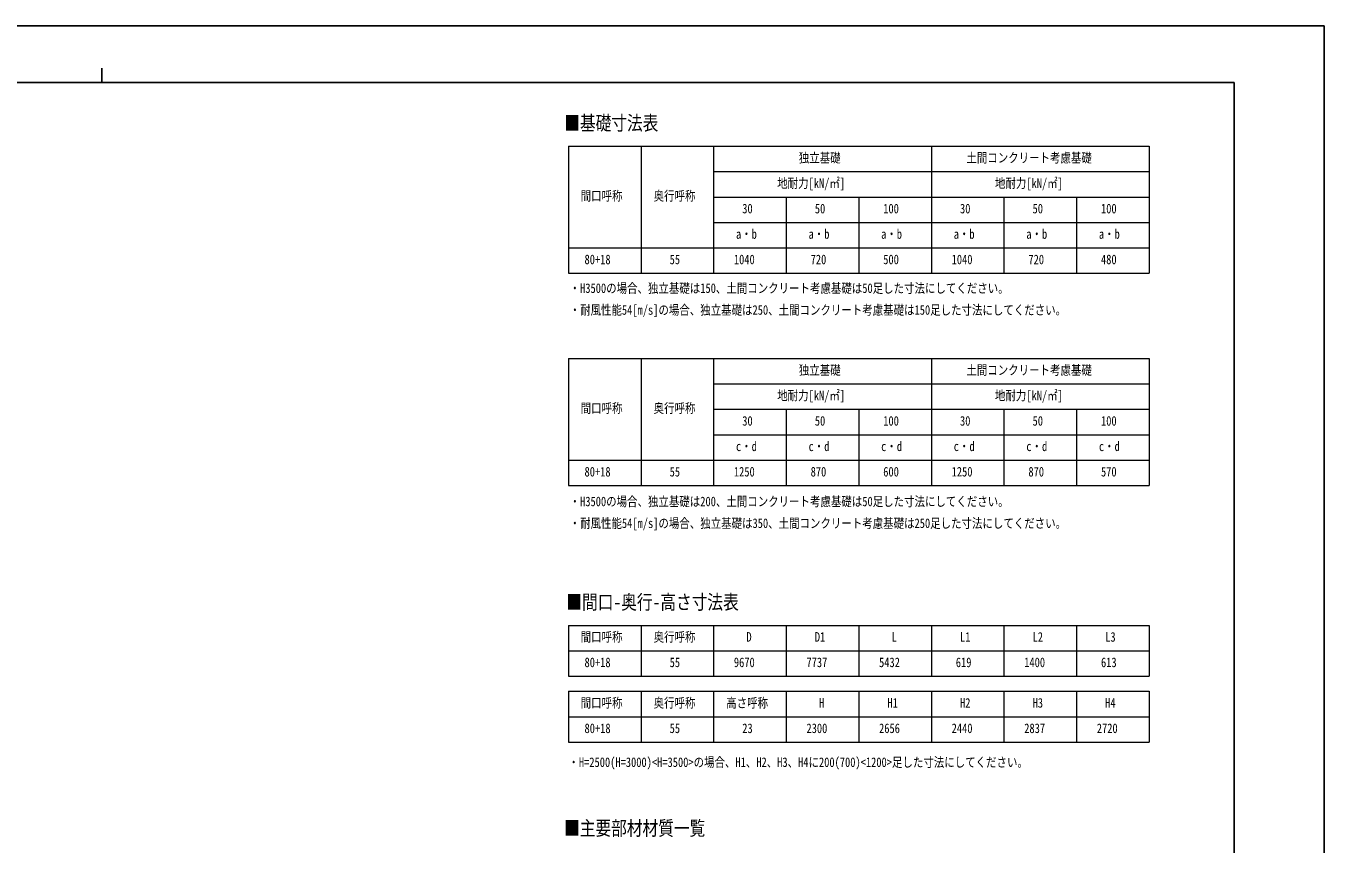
# Model space of a CAD drawing. Units: millimetres, scale not verified. Extents: x -16820 to 16820, y -11880 to 11880.
# Drawn here: x -1063 to 16820, y 616 to 11880 of the extents above; entities that cross this region are included whole.
import ezdxf
from ezdxf.enums import TextEntityAlignment as Align

# ---------------------------------------------------------------- set-up
doc = ezdxf.new("R2010")
doc.units = ezdxf.units.MM
doc.header["$LTSCALE"] = 50
doc.layers.add('0-1_TABLE1', color=7, linetype='Continuous', lineweight=18)
doc.layers.add('0-2_USER1', color=3, linetype='Continuous')
doc.layers.add('0-7_YKK_ZWAK', color=7, linetype='Continuous')
doc.styles.add('ＭＳ ゴシック', font='')
doc.styles.get('ＭＳ ゴシック').set_extended_font_data('MS Gothic')

msp = doc.modelspace()

# ---------------------------------------------------------------- linework, layer by layer
at = {"layer": '0-1_TABLE1'}
for p, q in [((6410.26, 10225), (14410.26, 10225)), ((6410.26, 10225), (6410.26, 8475)), ((7410.26, 10225), (7410.26, 8475)), ((8410.26, 10225), (8410.26, 8475)), ((11410.26, 10225), (11410.26, 8475)), ((14410.26, 10225), (14410.26, 8475)), ((8410.26, 9875), (14410.26, 9875)), ((8410.26, 9525), (14410.26, 9525)), ((9410.26, 9525), (9410.26, 8475)), ((10410.26, 9525), (10410.26, 8475)), ((12410.26, 9525), (12410.26, 8475)), ((13410.26, 9525), (13410.26, 8475)), ((8410.26, 9175), (14410.26, 9175)), ((6410.26, 8825), (14410.26, 8825)), ((6410.26, 8475), (14410.26, 8475)), ((6410.26, 7302), (14410.26, 7302)), ((6410.26, 7302), (6410.26, 5552)), ((7410.26, 7302), (7410.26, 5552)), ((8410.26, 7302), (8410.26, 5552)), ((11410.26, 7302), (11410.26, 5552)), ((14410.26, 7302), (14410.26, 5552)), ((8410.26, 6952), (14410.26, 6952)), ((8410.26, 6602), (14410.26, 6602)), ((9410.26, 6602), (9410.26, 5552)), ((10410.26, 6602), (10410.26, 5552)), ((12410.26, 6602), (12410.26, 5552)), ((13410.26, 6602), (13410.26, 5552)), ((8410.26, 6252), (14410.26, 6252)), ((6410.26, 5902), (14410.26, 5902)), ((6410.26, 5552), (14410.26, 5552)), ((6410.26, 3627), (14410.26, 3627)), ((6410.26, 3627), (6410.26, 2927)), ((7410.26, 3627), (7410.26, 2927)), ((8410.26, 3627), (8410.26, 2927)), ((9410.26, 3627), (9410.26, 2927)), ((10410.26, 3627), (10410.26, 2927)), ((11410.26, 3627), (11410.26, 2927)), ((12410.26, 3627), (12410.26, 2927)), ((13410.26, 3627), (13410.26, 2927)), ((14410.26, 3627), (14410.26, 2927)), ((6410.26, 3277), (14410.26, 3277)), ((6410.26, 2927), (14410.26, 2927)), ((6410.26, 2719), (14410.26, 2719)), ((6410.26, 2719), (6410.26, 2019)), ((7410.26, 2719), (7410.26, 2019)), ((8410.26, 2719), (8410.26, 2019)), ((9410.26, 2719), (9410.26, 2019)), ((10410.26, 2719), (10410.26, 2019)), ((11410.26, 2719), (11410.26, 2019)), ((12410.26, 2719), (12410.26, 2019)), ((13410.26, 2719), (13410.26, 2019)), ((14410.26, 2719), (14410.26, 2019)), ((6410.26, 2369), (14410.26, 2369)), ((6410.26, 2019), (14410.26, 2019))]:
    msp.add_line(p, q, dxfattribs=at)
at = {"layer": '0-7_YKK_ZWAK'}
for p, q in [((-19.92, 11300), (-19.92, 11100)), ((15580.08, 11100), (-15619.92, 11100)), ((15580.08, 11100), (15580.08, -10100))]:
    msp.add_line(p, q, dxfattribs=at)
msp.add_lwpolyline([(-16820, -11880), (16820, -11880), (16820, 11880), (-16820, 11880)], close=True, dxfattribs=at)

# ---------------------------------------------------------------- texts
at = {"layer": '0-1_TABLE1', "style": 'ＭＳ ゴシック', "width": 0.8}
for s, p in [('独立基礎', (9583.86, 9960)), ('土間コンクリート考慮基礎', (11892.66, 9960)), ('地耐力[kN/㎡]', (9286.26, 9610)), ('地耐力[kN/㎡]', (12286.26, 9610)), ('間口呼称', (6579.06, 9435)), ('奥行呼称', (7583.86, 9435)), ('30', (8804.66, 9260)), ('50', (9804.66, 9260)), ('100', (10747.06, 9260)), ('30', (11804.66, 9260)), ('50', (12804.66, 9260)), ('100', (13747.06, 9260)), ('a・b', (8718.26, 8910)), ('a・b', (9718.26, 8910)), ('a・b', (10718.26, 8910)), ('a・b', (11718.26, 8910)), ('a・b', (12718.26, 8910)), ('a・b', (13718.26, 8910)), ('80+18', (6631.86, 8560)), ('55', (7804.66, 8560)), ('1040', (8689.46, 8560)), ('720', (9747.06, 8560)), ('500', (10747.06, 8560)), ('1040', (11689.46, 8560)), ('720', (12747.06, 8560)), ('480', (13747.06, 8560)), ('独立基礎', (9583.86, 7037)), ('土間コンクリート考慮基礎', (11892.66, 7037)), ('地耐力[kN/㎡]', (9286.26, 6687)), ('地耐力[kN/㎡]', (12286.26, 6687)), ('間口呼称', (6579.06, 6512)), ('奥行呼称', (7583.86, 6512)), ('30', (8804.66, 6337)), ('50', (9804.66, 6337)), ('100', (10747.06, 6337)), ('30', (11804.66, 6337)), ('50', (12804.66, 6337)), ('100', (13747.06, 6337)), ('c・d', (8718.26, 5987)), ('c・d', (9718.26, 5987)), ('c・d', (10718.26, 5987)), ('c・d', (11718.26, 5987)), ('c・d', (12718.26, 5987)), ('c・d', (13718.26, 5987)), ('80+18', (6631.86, 5637)), ('55', (7804.66, 5637)), ('1250', (8689.46, 5637)), ('870', (9747.06, 5637)), ('600', (10747.06, 5637)), ('1250', (11689.46, 5637)), ('870', (12747.06, 5637)), ('570', (13747.06, 5637)), ('間口呼称', (6579.06, 3362)), ('奥行呼称', (7583.86, 3362)), ('D', (8862.26, 3362)), ('D1', (9804.66, 3362)), ('L', (10862.26, 3362)), ('L1', (11804.66, 3362)), ('L2', (12804.66, 3362)), ('L3', (13804.66, 3362)), ('80+18', (6631.86, 3012)), ('55', (7804.66, 3012)), ('9670', (8689.46, 3012)), ('7737', (9689.46, 3012)), ('5432', (10689.46, 3012)), ('619', (11747.06, 3012)), ('1400', (12689.46, 3012)), ('613', (13747.06, 3012)), ('間口呼称', (6579.06, 2454)), ('奥行呼称', (7583.86, 2454)), ('高さ呼称', (8583.86, 2454)), ('H', (9862.26, 2454)), ('H1', (10804.66, 2454)), ('H2', (11804.66, 2454)), ('H3', (12804.66, 2454)), ('H4', (13804.66, 2454)), ('80+18', (6631.86, 2104)), ('55', (7804.66, 2104)), ('23', (8804.66, 2104)), ('2300', (9689.46, 2104)), ('2656', (10689.46, 2104)), ('2440', (11689.46, 2104)), ('2837', (12689.46, 2104)), ('2720', (13689.46, 2104))]:
    msp.add_text(s, height=132, dxfattribs=at).set_placement(p, align=Align.BOTTOM_LEFT)
at = {"layer": '0-2_USER1', "style": 'ＭＳ ゴシック', "width": 0.8}
for s, height, p in [('■基礎寸法表', 197.9, (6352.99, 10385.75)), ('・H3500の場合、独立基礎は150、土間コンクリート考慮基礎は50足した寸法にしてください。', 132, (6426.73, 8164.08)), ('・耐風性能54[m/s]の場合、独立基礎は250、土間コンクリート考慮基礎は150足した寸法にしてください。', 132, (6426.73, 7864.08)), ('・H3500の場合、独立基礎は200、土間コンクリート考慮基礎は50足した寸法にしてください。', 132, (6426.73, 5227.66)), ('・耐風性能54[m/s]の場合、独立基礎は350、土間コンクリート考慮基礎は250足した寸法にしてください。', 132, (6426.73, 4927.66)), ('■間口-奥行-高さ寸法表', 197.9, (6381.46, 3788.8)), ('・H=2500(H=3000)<H=3500>の場合、H1、H2、H3、H4に200(700)<1200>足した寸法にしてください。', 132, (6410.18, 1637.09)), ('■主要部材材質一覧', 197.9, (6350.68, 675.76))]:
    msp.add_text(s, height=height, dxfattribs=at).set_placement(p, align=Align.BOTTOM_LEFT)

doc.saveas('drawing.dxf')
